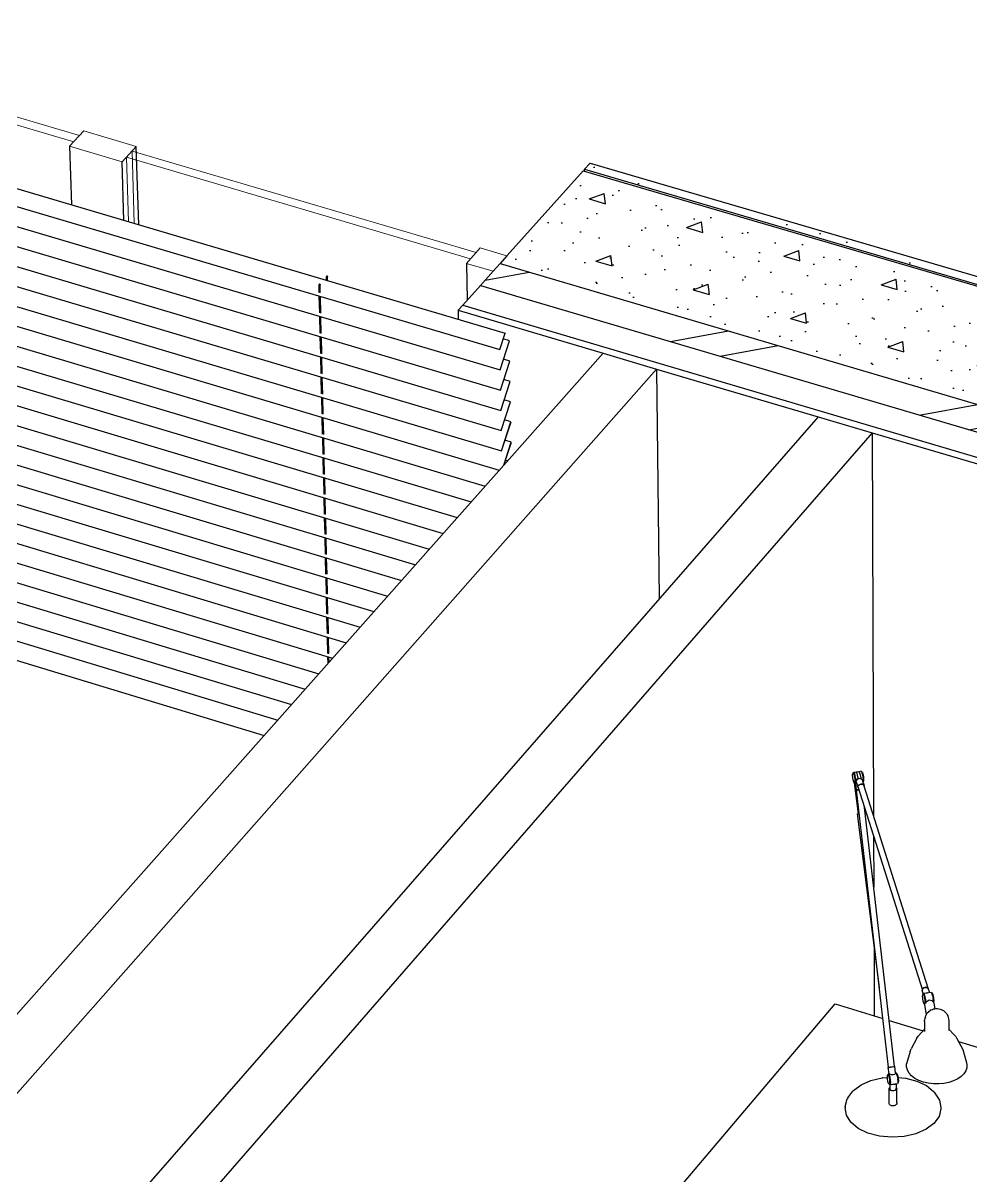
# Model space of a CAD drawing. Header units: millimetres. Extents: x 14050 to 24936, y -11631 to -4577.
# Drawn here: x 19389.3 to 19800.6, y -5974.6 to -5474.6 of the extents above; entities that cross this region are included whole.
import ezdxf

# ---------------------------------------------------------------- set-up
doc = ezdxf.new("R2010")
doc.units = ezdxf.units.MM
doc.header["$MEASUREMENT"] = 0
for name, color, linetype in [('NewA-Ee_25_10-M_WallsExternal', 7, 'Continuous'), ('NewA-Ee_25_10-M_WallsInternal', 7, 'Continuous'), ('NewA-Ee_40_20-M_GeneralFFAndEInternalFixed', 7, 'Continuous'), ('NewA-Ee_40_20-M_GeneralFFAndEInternalMovable', 7, 'Continuous')]:
    doc.layers.add(name, color=color, linetype=linetype)

# ---------------------------------------------------------------- blocks, each defined once
blk = doc.blocks.new('Section Elem_7_1', base_point=(19801.11, -7873.17))
at = {"layer": 'NewA-Ee_25_10-M_WallsExternal', "linetype": 'Continuous'}
h = blk.add_hatch(dxfattribs=at)
h.set_pattern_fill('Structural_Concrete_0001', color=256, style=0, pattern_type=2)
h.set_pattern_definition([(343.6148, (19801.115, -7873.17), (36.4463, 41.5455), [7.3324, -36.6622]), (343.6148, (19840.44, -7858.604), (36.4463, 41.5455), [7.3324, -36.6622]), (20.3255, (19801.115, -7873.17), (-45.0887, 39.3886), [6.9897, -34.9487]), (20.3255, (19843.323, -7885.58), (-45.0887, 39.3886), [6.9897, -34.9487]), (96.095, (19808.15, -7875.24), (81.535, 2.1568), [4.5219, -22.6095]), (96.095, (19850.36, -7887.65), (81.535, 2.1568), [4.5219, -22.6095]), (343.6148, (19804.622, -7869.174), (7.014088, 7.99543), [0, -14.664884, 0, -21.997326]), (10.37118, (19811.656, -7871.2425), (-4.988787, 8.57883), [0, -11.366864, 0, -18.94477])])
h.paths.add_polyline_path([(19596.26, -5578.86), (19857.27, -5655.83), (19892.44, -5614.88), (19632.32, -5538.62)])
h = blk.add_hatch(dxfattribs=at)
h.set_pattern_fill('Render_0001', color=256, style=0, pattern_type=2)
h.set_pattern_definition([(10.3505, (19821.469, -7849.97), (-6.555697, 11.20255), [0, -13.22121, 0, -19.83182]), (78.8241, (19862.426, -7861.974), (-20.4518, 1.50508), [0, -5.81004, 0, -10.03553])])
h.paths.add_polyline_path([(19632.89, -5537.98), (19892.99, -5614.23), (19895.34, -5611.5), (19635.3, -5535.3)])
h = blk.add_hatch(dxfattribs=at)
h.set_pattern_fill('Insulation_0001', color=256, style=0, pattern_type=2)
h.set_pattern_definition([(10.3944, (19801.115, -7873.17), (-26.9852, 46.7349), []), (10.3944, (19795.72, -7863.825), (-26.9852, 46.7349), [])])
h.paths.add_polyline_path([(19596.26, -5578.86), (19587.75, -5588.36), (19848.97, -5665.5), (19857.27, -5655.83)])
h = blk.add_hatch(dxfattribs=at)
h.set_pattern_fill('Plaster_0001', color=256, style=0, pattern_type=2)
h.set_pattern_definition([(343.5262, (19801.115, -7873.172), (10.215346, 11.64458), [0, -12.267855]), (343.5262, (19812.105, -7869.089), (10.215346, 11.64458), [0, -12.267855])])
h.paths.add_polyline_path([(19580.06, -5596.94), (19578.07, -5599.16), (19839.53, -5676.49), (19841.47, -5674.23)])
for p, q in [((19632.32, -5538.62), (19892.44, -5614.88)), ((19635.3, -5535.3), (19632.89, -5537.98)), ((19632.9, -5538.79), (19632.89, -5537.98)), ((19632.89, -5537.98), (19892.99, -5614.23)), ((19635.3, -5535.3), (19895.34, -5611.5)), ((19596.26, -5578.86), (19857.27, -5655.83)), ((19587.75, -5588.36), (19848.97, -5665.5)), ((19578.07, -5599.16), (19640.95, -5617.76)), ((19580.06, -5596.94), (19841.47, -5674.23)), ((19664.2, -5624.64), (19734.27, -5645.36)), ((19757.68, -5652.28), (19839.53, -5676.49))]:
    blk.add_line(p, q, dxfattribs=at)
at = {"layer": 'NewA-Ee_25_10-M_WallsExternal', "linetype": 'Continuous', "flags": 128}
for points in [[(19632.32, -5538.62), (19599.26, -5575.51), (19596.26, -5578.86)], [(19596.26, -5578.86), (19593.23, -5582.24), (19587.75, -5588.36), (19580.06, -5596.94), (19578.07, -5599.16)]]:
    blk.add_lwpolyline(points, dxfattribs=at)
blk = doc.blocks.new('Section Elem_25_1', base_point=(19801.11, -7873.17))
at = {"layer": 'NewA-Ee_25_10-M_WallsExternal', "color": 24, "linetype": 'Continuous', "lineweight": 13}
for p, q in [((19256.86, -5474.58), (19268.14, -5477.91)), ((19268.14, -5477.91), (19261.92, -5484.5)), ((19413.81, -5523.38), (19266.28, -5479.88)), ((19250.63, -5481.16), (19261.92, -5484.5)), ((19263.79, -5482.52), (19411.36, -5526.04)), ((19415.65, -5521.39), (19409.51, -5528.04)), ((19415.65, -5521.39), (19438.48, -5528.12)), ((19409.51, -5528.04), (19432.35, -5534.78)), ((19438.48, -5528.12), (19432.35, -5534.78)), ((19434.19, -5532.78), (19583.49, -5576.82)), ((19585.91, -5574.12), (19436.64, -5530.11)), ((19587.72, -5572.1), (19581.68, -5578.84)), ((19587.72, -5572.1), (19599.26, -5575.51)), ((19581.68, -5578.84), (19593.23, -5582.24))]:
    blk.add_line(p, q, dxfattribs=at)
at = {"layer": 'NewA-Ee_25_10-M_WallsExternal', "color": 44, "linetype": 'Continuous', "lineweight": 13}
for p, q in [((19266.28, -5479.88), (19267.68, -5511.22)), ((19263.79, -5482.52), (19265.04, -5510.44)), ((19434.19, -5532.78), (19435.05, -5560.74)), ((19436.64, -5530.11), (19437.6, -5561.5))]:
    blk.add_line(p, q, dxfattribs=at)
at = {"layer": 'NewA-Ee_25_10-M_WallsExternal', "linetype": 'Continuous'}
for p, q in [((19269.65, -5511.8), (19268.14, -5477.91)), ((19250.63, -5481.16), (19251.8, -5506.52)), ((19263.06, -5509.85), (19261.92, -5484.5)), ((19235.17, -5501.6), (19234.99, -5497.69)), ((19409.51, -5528.04), (19410.35, -5553.43)), ((19439.52, -5562.06), (19438.48, -5528.12)), ((19433.14, -5560.18), (19432.35, -5534.78)), ((19581.68, -5578.84), (19581.97, -5594.8)), ((19599.27, -5575.62), (19599.26, -5575.51)), ((19593.23, -5582.36), (19593.23, -5582.24)), ((19578.07, -5599.16), (19578.14, -5603.08))]:
    blk.add_line(p, q, dxfattribs=at)
blk = doc.blocks.new('Section Elem_66_1', base_point=(19801.11, -7873.17))
at = {"layer": 'NewA-Ee_25_10-M_WallsInternal', "linetype": 'Continuous'}
for p, q in [((19734.27, -5645.36), (19223.95, -6229.51)), ((19734.27, -5645.36), (19757.68, -5652.28)), ((19757.68, -5652.28), (19248.49, -6237.38)), ((19757.68, -5652.28), (19758.29, -5818.59)), ((19758.32, -5827.1), (19758.4, -5849.38)), ((19758.5, -5874.15), (19758.61, -5905.13))]:
    blk.add_line(p, q, dxfattribs=at)
blk = doc.blocks.new('Section Elem_67_1', base_point=(19801.11, -7873.17))
at = {"layer": 'NewA-Ee_25_10-M_WallsInternal', "linetype": 'Continuous'}
for p, q in [((19640.95, -5617.76), (19126.15, -6198.12)), ((19640.95, -5617.76), (19664.2, -5624.64)), ((19664.2, -5624.64), (19150.52, -6205.94)), ((19664.2, -5624.64), (19665.36, -5724.25)), ((19126.15, -6198.12), (19126.16, -6198.23))]:
    blk.add_line(p, q, dxfattribs=at)
blk = doc.blocks.new('Section Elem_201_1', base_point=(19801.11, -7873.17))
at = {"layer": 'NewA-Ee_40_20-M_GeneralFFAndEInternalFixed', "linetype": 'Continuous'}
for p, q in [((19209.53, -5494.03), (19207.25, -5501.02)), ((19209.54, -5494.02), (19209.53, -5494.03)), ((19209.53, -5494.03), (19598.45, -5609.12)), ((19209.54, -5494.02), (19598.47, -5609.1)), ((19207.25, -5501.02), (19207.26, -5501.02)), ((19207.26, -5501.03), (19596.13, -5616.19)), ((19210.26, -5501.91), (19207.69, -5509.8)), ((19207.69, -5509.8), (19207.7, -5509.8)), ((19207.7, -5509.8), (19596.28, -5625)), ((19210.69, -5510.69), (19208.12, -5518.56)), ((19208.12, -5518.56), (19208.13, -5518.56)), ((19208.13, -5518.57), (19596.44, -5633.8)), ((19211.12, -5519.45), (19208.56, -5527.31)), ((19284.58, -5518.69), (19284.36, -5518.77)), ((19284.36, -5518.77), (19284.37, -5518.92)), ((19284.53, -5522.72), (19284.37, -5518.92)), ((19284.37, -5518.92), (19284.6, -5518.98)), ((19284.58, -5518.69), (19284.81, -5518.75)), ((19284.82, -5518.9), (19284.6, -5518.98)), ((19284.81, -5518.75), (19284.82, -5518.9)), ((19284.96, -5522.18), (19284.82, -5518.9)), ((19287.86, -5515.19), (19287.64, -5515.28)), ((19287.64, -5515.28), (19287.64, -5515.42)), ((19287.72, -5517.15), (19287.64, -5515.42)), ((19287.64, -5515.42), (19287.87, -5515.49)), ((19287.86, -5515.19), (19288.09, -5515.26)), ((19288.09, -5515.41), (19287.87, -5515.49)), ((19288.09, -5515.26), (19288.09, -5515.41)), ((19288.17, -5517.28), (19288.09, -5515.41)), ((19284.91, -5531.5), (19284.59, -5523.93)), ((19285.34, -5530.96), (19285.04, -5524.06)), ((19208.56, -5527.31), (19208.57, -5527.31)), ((19208.57, -5527.32), (19596.59, -5642.58)), ((19211.55, -5528.2), (19208.99, -5536.05)), ((19285.29, -5540.28), (19284.97, -5532.71)), ((19285.72, -5539.73), (19285.42, -5532.84)), ((19208.99, -5536.05), (19209, -5536.05)), ((19209, -5536.06), (19596.74, -5651.35)), ((19211.98, -5536.94), (19209.43, -5544.77)), ((19209.43, -5544.77), (19209.44, -5544.78)), ((19209.44, -5544.78), (19596.89, -5660.1)), ((19285.67, -5549.03), (19285.35, -5541.48)), ((19286.1, -5548.49), (19285.8, -5541.61)), ((19212.41, -5545.66), (19209.86, -5553.49)), ((19209.86, -5553.49), (19209.87, -5553.49)), ((19209.87, -5553.49), (19595.93, -5668.51)), ((19212.84, -5554.38), (19210.3, -5562.19)), ((19286.05, -5557.78), (19285.73, -5550.24)), ((19286.48, -5557.24), (19286.18, -5550.37)), ((19286.43, -5566.51), (19286.11, -5558.98)), ((19286.86, -5565.97), (19286.56, -5559.12)), ((19210.3, -5562.19), (19589.84, -5675.38)), ((19210.3, -5562.19), (19210.3, -5562.19)), ((19213.27, -5563.08), (19210.73, -5570.87)), ((19286.81, -5575.23), (19286.48, -5567.71)), ((19287.24, -5574.69), (19286.94, -5567.85)), ((19210.73, -5570.87), (19210.74, -5570.88)), ((19210.74, -5570.88), (19583.76, -5682.23)), ((19213.7, -5571.76), (19211.16, -5579.55)), ((19211.16, -5579.55), (19211.17, -5579.55)), ((19211.17, -5579.55), (19577.69, -5689.07)), ((19287.19, -5583.94), (19286.86, -5576.43)), ((19287.61, -5583.4), (19287.32, -5576.57)), ((19214.12, -5580.44), (19211.59, -5588.21)), ((19521.18, -5584.21), (19520.96, -5584.3)), ((19520.96, -5584.3), (19520.97, -5584.45)), ((19521, -5586.17), (19520.96, -5584.45)), ((19520.97, -5584.45), (19521.2, -5584.52)), ((19521.18, -5584.21), (19521.41, -5584.28)), ((19521.42, -5584.43), (19521.2, -5584.52)), ((19521.41, -5584.28), (19521.42, -5584.43)), ((19521.46, -5586.31), (19521.42, -5584.43)), ((19211.59, -5588.21), (19211.6, -5588.21)), ((19211.6, -5588.21), (19571.63, -5695.9)), ((19214.55, -5589.1), (19212.02, -5596.86)), ((19287.57, -5592.63), (19287.24, -5585.14)), ((19287.99, -5592.09), (19287.69, -5585.27)), ((19517.97, -5587.76), (19517.75, -5587.85)), ((19517.75, -5587.85), (19517.76, -5588)), ((19517.83, -5591.47), (19517.75, -5588)), ((19517.76, -5588), (19517.99, -5588.06)), ((19517.97, -5587.76), (19518.2, -5587.83)), ((19518.21, -5587.98), (19517.99, -5588.06)), ((19518.2, -5587.83), (19518.21, -5587.98)), ((19518.3, -5591.6), (19518.21, -5587.98)), ((19287.94, -5601.31), (19287.62, -5593.83)), ((19288.37, -5600.77), (19288.07, -5593.96)), ((19518.05, -5600.27), (19517.87, -5593.02)), ((19518.51, -5600.4), (19518.33, -5593.15)), ((19212.02, -5596.86), (19212.03, -5596.86)), ((19212.03, -5596.86), (19565.59, -5702.72)), ((19214.98, -5597.74), (19212.45, -5605.49)), ((19288.32, -5609.98), (19287.99, -5602.51)), ((19288.74, -5609.44), (19288.45, -5602.64)), ((19518.26, -5609.06), (19518.08, -5601.82)), ((19518.72, -5609.19), (19518.54, -5601.95)), ((19212.45, -5605.49), (19212.46, -5605.5)), ((19212.46, -5605.5), (19559.56, -5709.52)), ((19215.4, -5606.38), (19212.88, -5614.12)), ((19596.12, -5616.19), (19598.45, -5609.12)), ((19596.13, -5616.19), (19598.47, -5609.1)), ((19598.47, -5609.1), (19598.45, -5609.12)), ((19212.88, -5614.12), (19212.89, -5614.12)), ((19212.89, -5614.12), (19553.53, -5716.31)), ((19288.69, -5618.64), (19288.37, -5611.18)), ((19289.12, -5618.1), (19288.82, -5611.31)), ((19518.47, -5617.83), (19518.29, -5610.61)), ((19518.93, -5617.97), (19518.75, -5610.74)), ((19596.28, -5625), (19600.42, -5612.41)), ((19596.28, -5625), (19600.43, -5612.42)), ((19600.42, -5612.41), (19597.65, -5611.59)), ((19215.83, -5615), (19213.31, -5622.73)), ((19289.07, -5627.28), (19288.75, -5619.83)), ((19518.68, -5626.6), (19518.5, -5619.38)), ((19519.14, -5626.73), (19518.96, -5619.52)), ((19213.31, -5622.73), (19213.32, -5622.73)), ((19213.32, -5622.73), (19547.52, -5723.08)), ((19216.25, -5623.61), (19213.74, -5631.33)), ((19289.49, -5626.74), (19289.2, -5619.97)), ((19596.43, -5633.79), (19600.57, -5621.22)), ((19596.44, -5633.8), (19600.58, -5621.22)), ((19600.57, -5621.22), (19597.8, -5620.4)), ((19289.44, -5635.91), (19289.12, -5628.47)), ((19289.87, -5635.37), (19289.57, -5628.61)), ((19518.88, -5635.35), (19518.71, -5628.14)), ((19519.34, -5635.49), (19519.17, -5628.28)), ((19600.72, -5630.01), (19597.95, -5629.19)), ((19213.74, -5631.33), (19213.75, -5631.33)), ((19213.75, -5631.33), (19541.52, -5729.85)), ((19216.68, -5632.21), (19214.16, -5639.91)), ((19596.58, -5642.57), (19600.72, -5630.01)), ((19596.59, -5642.58), (19600.73, -5630.01)), ((19214.16, -5639.91), (19214.17, -5639.91)), ((19214.17, -5639.92), (19535.53, -5736.6)), ((19289.82, -5644.53), (19289.49, -5637.1)), ((19290.24, -5643.99), (19289.95, -5637.24)), ((19519.09, -5644.09), (19518.92, -5636.89)), ((19519.55, -5644.22), (19519.38, -5637.03)), ((19596.73, -5651.34), (19600.87, -5638.79)), ((19596.74, -5651.35), (19600.88, -5638.79)), ((19600.87, -5638.79), (19598.11, -5637.97)), ((19217.1, -5640.8), (19214.59, -5648.49)), ((19214.59, -5648.49), (19214.6, -5648.49)), ((19214.6, -5648.49), (19529.56, -5743.34)), ((19217.52, -5649.37), (19215.02, -5657.05)), ((19290.19, -5653.13), (19289.87, -5645.72)), ((19290.61, -5652.6), (19290.32, -5645.85)), ((19519.3, -5652.81), (19519.13, -5645.63)), ((19519.76, -5652.95), (19519.59, -5645.77)), ((19596.88, -5660.09), (19601.02, -5647.55)), ((19596.89, -5660.1), (19601.03, -5647.56)), ((19601.02, -5647.55), (19598.26, -5646.73)), ((19290.56, -5661.72), (19290.24, -5654.32)), ((19290.98, -5661.19), (19290.69, -5654.46)), ((19519.51, -5661.52), (19519.34, -5654.35)), ((19519.97, -5661.66), (19519.8, -5654.49)), ((19215.02, -5657.05), (19215.03, -5657.05)), ((19215.03, -5657.05), (19523.59, -5750.06)), ((19217.94, -5657.93), (19215.44, -5665.59)), ((19597.86, -5666.33), (19601.17, -5656.31)), ((19597.88, -5666.31), (19601.18, -5656.31)), ((19601.17, -5656.31), (19598.41, -5655.49)), ((19290.94, -5670.3), (19290.61, -5662.91)), ((19291.36, -5669.77), (19291.07, -5663.05)), ((19519.72, -5670.22), (19519.55, -5663.06)), ((19520.18, -5670.36), (19520.01, -5663.2)), ((19599.49, -5664.5), (19598.57, -5664.23)), ((19215.44, -5665.59), (19215.45, -5665.6)), ((19215.45, -5665.6), (19517.64, -5756.77)), ((19218.36, -5666.48), (19215.87, -5674.13)), ((19215.87, -5674.13), (19215.88, -5674.13)), ((19215.88, -5674.14), (19511.7, -5763.47)), ((19291.31, -5678.87), (19290.99, -5671.49)), ((19291.73, -5678.34), (19291.44, -5671.63)), ((19519.93, -5678.91), (19519.76, -5671.76)), ((19520.38, -5679.04), (19520.21, -5671.9)), ((19218.78, -5675.01), (19216.29, -5682.65)), ((19216.29, -5682.65), (19216.3, -5682.66)), ((19216.3, -5682.66), (19505.76, -5770.16)), ((19219.2, -5683.54), (19216.72, -5691.17)), ((19291.68, -5687.43), (19291.36, -5680.06)), ((19292.1, -5686.89), (19291.81, -5680.2)), ((19520.13, -5687.58), (19519.96, -5680.45)), ((19520.59, -5687.72), (19520.42, -5680.58)), ((19292.05, -5695.97), (19291.73, -5688.61)), ((19292.47, -5695.44), (19292.18, -5688.75)), ((19520.34, -5696.24), (19520.17, -5689.12)), ((19520.8, -5696.38), (19520.63, -5689.25)), ((19216.72, -5691.17), (19499.84, -5776.84)), ((19216.72, -5691.17), (19216.72, -5691.17)), ((19219.62, -5692.05), (19217.14, -5699.66)), ((19217.14, -5699.66), (19217.15, -5699.67)), ((19217.15, -5699.67), (19493.93, -5783.5)), ((19292.42, -5704.5), (19292.1, -5697.16)), ((19292.84, -5703.97), (19292.55, -5697.29)), ((19520.55, -5704.89), (19520.38, -5697.78)), ((19521.01, -5705.03), (19520.84, -5697.91)), ((19292.79, -5713.02), (19292.47, -5705.68)), ((19293.21, -5712.49), (19292.92, -5705.82)), ((19520.76, -5713.52), (19520.59, -5706.42)), ((19521.21, -5713.66), (19521.04, -5706.56)), ((19293.02, -5718.31), (19292.84, -5714.2)), ((19293.45, -5718.15), (19293.29, -5714.34)), ((19293.02, -5718.31), (19293.24, -5718.38)), ((19293.24, -5718.38), (19293.46, -5718.3)), ((19293.46, -5718.3), (19293.45, -5718.15)), ((19520.96, -5722.15), (19520.79, -5715.06)), ((19521.42, -5722.28), (19521.25, -5715.19)), ((19521.17, -5730.76), (19521, -5723.68)), ((19521.62, -5730.89), (19521.45, -5723.82)), ((19521.37, -5739.35), (19521.2, -5732.29)), ((19521.83, -5739.49), (19521.66, -5732.42)), ((19521.58, -5747.94), (19521.41, -5740.88)), ((19522.03, -5748.07), (19521.87, -5741.02)), ((19521.68, -5752.22), (19521.62, -5749.46)), ((19522.12, -5751.72), (19522.07, -5749.6))]:
    blk.add_line(p, q, dxfattribs=at)
blk = doc.blocks.new('Section Elem_229_1', base_point=(19801.11, -7873.17))
at = {"layer": 'NewA-Ee_40_20-M_GeneralFFAndEInternalMovable', "linetype": 'Continuous'}
for p, q in [((19636.49, -6023.94), (19741.64, -5899.97)), ((19741.64, -5899.97), (19762.39, -5906.28)), ((19765.06, -5907.09), (19779.79, -5911.58)), ((19795.12, -5916.24), (19881.68, -5942.58)), ((19881.68, -5942.58), (19756.77, -6093.28)), ((19881.64, -5947.9), (19881.68, -5942.58)), ((19881.64, -5947.9), (19756.79, -6098.61)), ((19866.4, -6034.66), (19866.8, -5965.81)), ((19854.1, -6049.62), (19854.42, -5980.75)), ((19756.77, -6093.28), (19718.64, -6081.43)), ((19756.79, -6098.61), (19718.67, -6086.77)), ((19744.36, -6237.38), (19743.64, -6094.53)), ((19756.79, -6098.61), (19756.77, -6093.28)), ((19756.74, -6234.85), (19756.2, -6098.43)), ((19743.13, -6237.64), (19743.6, -6233.92)), ((19743.6, -6233.92), (19744.35, -6233.53)), ((19756.74, -6234.85), (19756.35, -6237.95)), ((19756.74, -6233.7), (19757.98, -6234.6)), ((19757.98, -6234.6), (19757.51, -6238.31)), ((19757.99, -6236.68), (19757.98, -6234.6)), ((19747.01, -6240.46), (19743.13, -6237.64)), ((19743.14, -6239.71), (19743.13, -6237.64)), ((19747.02, -6242.54), (19743.14, -6239.71)), ((19747.6, -6239.74), (19744.36, -6237.38)), ((19752.56, -6239.97), (19747.6, -6239.74)), ((19756.35, -6237.95), (19752.56, -6239.97)), ((19757.51, -6238.31), (19752.97, -6240.74)), ((19757.99, -6236.68), (19757.52, -6240.39)), ((19752.97, -6240.74), (19747.01, -6240.46)), ((19752.98, -6242.82), (19747.02, -6242.54)), ((19757.52, -6240.39), (19752.98, -6242.82))]:
    blk.add_line(p, q, dxfattribs=at)
blk = doc.blocks.new('Section Elem_263_1', base_point=(19801.11, -7873.17))
at = {"layer": 'NewA-Ee_40_20-M_GeneralFFAndEInternalMovable', "linetype": 'Continuous'}
for p, q in [((19749.29, -5800.05), (19749.47, -5799.88)), ((19749.72, -5799.84), (19749.47, -5799.88)), ((19749.47, -5799.88), (19749.71, -5800.27)), ((19749.48, -5799.88), (19749.49, -5799.77)), ((19749.49, -5799.77), (19749.69, -5799.58)), ((19750.71, -5799.43), (19749.69, -5799.58)), ((19749.69, -5799.58), (19749.97, -5800.02)), ((19749.72, -5799.84), (19749.97, -5800.24)), ((19751.98, -5799.25), (19750.71, -5799.43)), ((19750.71, -5799.43), (19750.99, -5799.88)), ((19750.99, -5799.88), (19751.26, -5800.83)), ((19751.71, -5799.45), (19751.98, -5799.25)), ((19753, -5799.1), (19751.98, -5799.25)), ((19751.98, -5799.25), (19752.26, -5799.69)), ((19752.26, -5799.69), (19752.53, -5800.65)), ((19752.97, -5799.13), (19753, -5799.1)), ((19753, -5799.1), (19753.27, -5799.54)), ((19753.28, -5799.33), (19753.15, -5799.34)), ((19753.27, -5799.54), (19753.55, -5800.5)), ((19753.27, -5799.76), (19753.52, -5800.61)), ((19753.28, -5799.33), (19753.53, -5799.72)), ((19753.53, -5799.72), (19753.77, -5800.57)), ((19749.22, -5800.73), (19749.29, -5800.05)), ((19749.29, -5801.75), (19749.22, -5800.73)), ((19749.46, -5802.84), (19749.29, -5801.75)), ((19749.71, -5803.69), (19749.46, -5802.84)), ((19749.71, -5800.27), (19749.96, -5801.12)), ((19749.95, -5804.08), (19749.71, -5803.69)), ((19750.13, -5803.91), (19749.95, -5804.08)), ((19750.21, -5804.04), (19749.95, -5804.08)), ((19749.96, -5801.12), (19750.14, -5802.21)), ((19749.97, -5800.02), (19750.24, -5800.98)), ((19749.97, -5800.24), (19750.21, -5801.09)), ((19750.24, -5804.31), (19750.09, -5804.06)), ((19751.78, -5817.5), (19750.1, -5804.09)), ((19750.2, -5803.23), (19750.13, -5803.91)), ((19750.14, -5802.21), (19750.2, -5803.23)), ((19750.21, -5801.09), (19750.39, -5802.17)), ((19750.39, -5803.88), (19750.21, -5804.04)), ((19750.24, -5800.98), (19750.45, -5802.2)), ((19750.44, -5804.12), (19750.24, -5804.31)), ((19750.49, -5804.27), (19750.24, -5804.31)), ((19750.39, -5802.17), (19750.46, -5803.19)), ((19750.46, -5803.19), (19750.39, -5803.88)), ((19750.52, -5803.34), (19750.44, -5804.12)), ((19750.45, -5802.2), (19750.52, -5803.34)), ((19750.49, -5804.27), (19750.81, -5804.21)), ((19750.49, -5804.27), (19750.83, -5807.16)), ((19750.76, -5803.62), (19750.95, -5803.01)), ((19750.76, -5803.62), (19751.43, -5805.72)), ((19750.81, -5804.21), (19750.93, -5804.15)), ((19750.95, -5803.01), (19751.43, -5802.39)), ((19751.26, -5800.83), (19751.46, -5802.05)), ((19751.43, -5802.39), (19752.11, -5802.06)), ((19751.46, -5802.05), (19751.5, -5802.59)), ((19751.64, -5805.19), (19752.18, -5804.75)), ((19751.75, -5805.22), (19752.24, -5804.82)), ((19752.11, -5802.06), (19752.83, -5802.19)), ((19752.18, -5804.75), (19752.89, -5804.51)), ((19752.24, -5804.82), (19752.88, -5804.6)), ((19752.53, -5800.65), (19752.73, -5801.86)), ((19752.73, -5801.86), (19752.75, -5802.17)), ((19752.83, -5802.19), (19753.38, -5802.66)), ((19752.88, -5804.6), (19753.51, -5804.63)), ((19752.89, -5804.51), (19753.58, -5804.54)), ((19753.38, -5802.66), (19753.56, -5803.22)), ((19753.51, -5804.63), (19753.95, -5804.9)), ((19753.52, -5800.61), (19753.7, -5801.69)), ((19753.55, -5800.5), (19753.75, -5801.72)), ((19753.56, -5803.22), (19754.07, -5804.84)), ((19753.58, -5804.54), (19754.07, -5804.84)), ((19753.76, -5802.71), (19753.69, -5803.39)), ((19753.7, -5801.69), (19753.76, -5802.71)), ((19753.74, -5803.64), (19753.7, -5803.68)), ((19753.82, -5802.86), (19753.74, -5803.64)), ((19753.75, -5801.72), (19753.82, -5802.86)), ((19753.95, -5803.36), (19753.76, -5803.53)), ((19753.77, -5800.57), (19753.95, -5801.65)), ((19753.95, -5801.65), (19754.01, -5802.67)), ((19754.01, -5802.67), (19753.95, -5803.36)), ((19753.95, -5804.9), (19754.09, -5805.33)), ((19754.07, -5804.84), (19754.22, -5805.31)), ((19750.83, -5807.16), (19751.16, -5807.21)), ((19764.83, -5927.43), (19750.95, -5807.14)), ((19751.26, -5807.18), (19750.95, -5807.14)), ((19751.16, -5807.21), (19751.78, -5807.19)), ((19751.82, -5807.17), (19751.26, -5807.18)), ((19751.43, -5805.72), (19751.64, -5805.19)), ((19751.58, -5806.19), (19751.43, -5805.72)), ((19751.55, -5805.7), (19751.75, -5805.22)), ((19751.55, -5805.7), (19779.47, -5893.94)), ((19751.74, -5806.29), (19751.58, -5806.19)), ((19751.78, -5807.19), (19752.02, -5807.16)), ((19752.01, -5807.15), (19751.82, -5807.17)), ((19754.09, -5805.33), (19781.84, -5892.98)), ((19754.22, -5805.31), (19754.15, -5805.5)), ((19767.36, -5927.06), (19754.41, -5814.73)), ((19751.4, -5817.56), (19751.42, -5817.53)), ((19760.84, -5892.87), (19751.4, -5817.56)), ((19751.55, -5817.57), (19751.4, -5817.56)), ((19751.42, -5817.53), (19751.61, -5817.48)), ((19751.83, -5817.55), (19751.55, -5817.57)), ((19751.61, -5817.48), (19751.78, -5817.45)), ((19751.84, -5817.51), (19751.78, -5817.5)), ((19751.79, -5817.49), (19751.87, -5817.47)), ((19752.15, -5817.51), (19751.83, -5817.55)), ((19751.96, -5817.5), (19751.84, -5817.51)), ((19752.09, -5817.48), (19751.96, -5817.5)), ((19752.14, -5817.47), (19752.09, -5817.48)), ((19779.57, -5893.44), (19779.35, -5893.96)), ((19779.88, -5895.64), (19779.35, -5893.96)), ((19779.47, -5893.94), (19779.68, -5893.46)), ((19780.11, -5892.99), (19779.57, -5893.44)), ((19779.68, -5893.46), (19780.16, -5893.06)), ((19780.82, -5892.76), (19780.11, -5892.99)), ((19780.16, -5893.06), (19780.81, -5892.85)), ((19780.81, -5892.85), (19781.44, -5892.87)), ((19781.51, -5892.79), (19780.82, -5892.76)), ((19781.44, -5892.87), (19781.89, -5893.14)), ((19782, -5893.08), (19781.51, -5892.79)), ((19782.16, -5893.55), (19782, -5893.08)), ((19782.65, -5895.1), (19782.16, -5893.55)), ((19779.56, -5896.67), (19779.62, -5895.97)), ((19779.63, -5897.7), (19779.56, -5896.67)), ((19779.62, -5895.97), (19779.81, -5895.79)), ((19779.81, -5898.78), (19779.63, -5897.7)), ((19780.06, -5895.75), (19779.81, -5895.79)), ((19779.81, -5895.79), (19780.05, -5896.17)), ((19780.06, -5899.63), (19779.81, -5898.78)), ((19779.82, -5895.78), (19779.83, -5895.69)), ((19779.83, -5895.69), (19780.03, -5895.48)), ((19783.35, -5895), (19780.03, -5895.48)), ((19780.03, -5895.48), (19780.31, -5895.91)), ((19780.05, -5896.17), (19780.3, -5897.01)), ((19780.06, -5895.75), (19780.31, -5896.13)), ((19780.31, -5900.01), (19780.06, -5899.63)), ((19780.3, -5897.01), (19780.49, -5898.1)), ((19780.31, -5895.91), (19780.59, -5896.87)), ((19780.31, -5896.13), (19780.56, -5896.98)), ((19780.49, -5899.83), (19780.31, -5900.01)), ((19780.36, -5900.23), (19780.75, -5899.68)), ((19780.49, -5898.1), (19780.56, -5899.13)), ((19780.56, -5899.13), (19780.49, -5899.83)), ((19780.56, -5896.98), (19780.74, -5898.06)), ((19780.59, -5896.87), (19780.8, -5898.08)), ((19780.74, -5898.06), (19780.81, -5899.09)), ((19780.75, -5899.68), (19781.5, -5898.78)), ((19780.81, -5899.09), (19780.76, -5899.67)), ((19780.8, -5898.08), (19780.87, -5899.24)), ((19780.87, -5899.24), (19780.82, -5899.86)), ((19781.6, -5895.24), (19781.31, -5895.3)), ((19781.5, -5898.78), (19782.49, -5898.14)), ((19781.87, -5895.21), (19781.6, -5895.24)), ((19782.49, -5898.14), (19783.55, -5898.48)), ((19783.32, -5895.03), (19783.35, -5895)), ((19783.35, -5895), (19783.63, -5895.43)), ((19783.64, -5895.22), (19783.51, -5895.24)), ((19783.55, -5898.48), (19784.29, -5899.16)), ((19783.63, -5895.43), (19783.91, -5896.38)), ((19783.63, -5895.64), (19783.88, -5896.49)), ((19783.64, -5895.22), (19783.89, -5895.6)), ((19783.89, -5895.6), (19784.14, -5896.45)), ((19783.91, -5896.38), (19784.12, -5897.6)), ((19784.07, -5897.57), (19784.13, -5898.6)), ((19784.13, -5898.6), (19784.1, -5898.98)), ((19784.12, -5897.6), (19784.2, -5898.75)), ((19784.14, -5896.45), (19784.32, -5897.53)), ((19784.2, -5898.75), (19784.17, -5899.05)), ((19784.29, -5899.16), (19784.45, -5899.63)), ((19784.32, -5897.53), (19784.39, -5898.56)), ((19784.39, -5898.56), (19784.32, -5899.26)), ((19784.45, -5899.63), (19784.9, -5902.05)), ((19780.54, -5899.98), (19780.31, -5900.01)), ((19780.36, -5900.23), (19781.18, -5904.64)), ((19780.48, -5900.06), (19780.44, -5899.99)), ((19781.32, -5904.41), (19780.95, -5905.03)), ((19781.32, -5904.41), (19781.61, -5903.97)), ((19782.08, -5903.49), (19781.61, -5903.97)), ((19782.08, -5903.49), (19782.45, -5903.13)), ((19782.45, -5903.13), (19782.91, -5902.81)), ((19783.36, -5902.56), (19782.91, -5902.81)), ((19783.36, -5902.56), (19783.82, -5902.34)), ((19783.82, -5902.34), (19784.34, -5902.17)), ((19784.34, -5902.17), (19784.9, -5902.05)), ((19784.9, -5902.05), (19785.48, -5902)), ((19785.48, -5902), (19786.07, -5902.01)), ((19786.07, -5902.01), (19786.65, -5902.07)), ((19786.65, -5902.07), (19787.2, -5902.2)), ((19787.2, -5902.2), (19787.7, -5902.39)), ((19787.7, -5902.39), (19788.15, -5902.62)), ((19788.15, -5902.62), (19788.62, -5902.88)), ((19788.62, -5902.88), (19789.06, -5903.21)), ((19789.06, -5903.21), (19789.49, -5903.66)), ((19789.49, -5903.66), (19789.88, -5904.08)), ((19789.88, -5904.08), (19790.23, -5904.67)), ((19790.23, -5904.67), (19790.51, -5905.16)), ((19780.45, -5907.55), (19780.47, -5907)), ((19780.45, -5907.55), (19780.45, -5911.88)), ((19780.55, -5906.25), (19780.47, -5907)), ((19780.78, -5905.54), (19780.55, -5906.25)), ((19780.78, -5905.54), (19780.95, -5905.03)), ((19790.51, -5905.16), (19790.74, -5905.85)), ((19790.74, -5905.85), (19790.88, -5906.39)), ((19790.88, -5906.39), (19790.96, -5907.14)), ((19790.96, -5907.14), (19790.96, -5911.46)), ((19777.09, -5914.78), (19774.55, -5919.43)), ((19777.09, -5914.78), (19777.66, -5913.9)), ((19780.45, -5910.86), (19777.66, -5913.9)), ((19780.45, -5911.88), (19780.46, -5911.78)), ((19790.96, -5910.86), (19793.19, -5913.29)), ((19793.19, -5913.29), (19793.94, -5914.12)), ((19793.94, -5914.12), (19794.45, -5915.01)), ((19774.15, -5920.63), (19774.55, -5919.43)), ((19794.45, -5915.01), (19797.03, -5919.72)), ((19797.03, -5919.72), (19798.5, -5924.9)), ((19774.15, -5920.63), (19772.66, -5925.93)), ((19798.5, -5924.9), (19798.84, -5926.27)), ((19764.7, -5927.45), (19764.74, -5927.34)), ((19765.03, -5930.31), (19764.7, -5927.45)), ((19765.04, -5927.51), (19764.7, -5927.45)), ((19764.74, -5927.34), (19764.81, -5927.31)), ((19765.13, -5927.48), (19764.83, -5927.43)), ((19765.65, -5927.49), (19765.04, -5927.51)), ((19765.69, -5927.47), (19765.13, -5927.48)), ((19766.39, -5927.41), (19765.65, -5927.49)), ((19766.36, -5927.4), (19765.69, -5927.47)), ((19766.96, -5927.28), (19766.36, -5927.4)), ((19767.04, -5927.29), (19766.39, -5927.41)), ((19767.32, -5927.16), (19766.96, -5927.28)), ((19767.45, -5927.15), (19767.04, -5927.29)), ((19767.36, -5927.06), (19767.32, -5927.16)), ((19767.35, -5927.02), (19767.49, -5927.04)), ((19767.49, -5927.04), (19767.45, -5927.15)), ((19767.82, -5929.9), (19767.49, -5927.04)), ((19767.82, -5929.9), (19767.79, -5930.13)), ((19768.06, -5929.86), (19767.81, -5929.9)), ((19768.03, -5929.89), (19768.06, -5929.86)), ((19768.06, -5929.86), (19768.33, -5930.29)), ((19772.61, -5927.31), (19772.66, -5925.93)), ((19772.96, -5928.67), (19772.61, -5927.31)), ((19772.66, -5925.93), (19772.7, -5925.83)), ((19773.69, -5929.98), (19772.96, -5928.67)), ((19798.35, -5929), (19797.52, -5930.29)), ((19798.79, -5927.65), (19798.35, -5929)), ((19798.84, -5926.27), (19798.79, -5927.65)), ((19752.91, -5935.01), (19757.14, -5933.15)), ((19757.14, -5933.15), (19762.01, -5932.01)), ((19762.14, -5931.98), (19762.01, -5932.01)), ((19762.14, -5931.98), (19764.33, -5931.84)), ((19764.31, -5931.51), (19764.37, -5930.82)), ((19764.37, -5932.53), (19764.31, -5931.51)), ((19764.37, -5930.82), (19764.55, -5930.64)), ((19764.56, -5933.6), (19764.37, -5932.53)), ((19764.8, -5930.61), (19764.55, -5930.64)), ((19764.55, -5930.64), (19764.79, -5931.03)), ((19764.56, -5930.64), (19764.57, -5930.55)), ((19764.8, -5934.44), (19764.56, -5933.6)), ((19764.57, -5930.55), (19764.77, -5930.35)), ((19765.03, -5930.31), (19764.77, -5930.35)), ((19764.77, -5930.35), (19765.04, -5930.77)), ((19764.79, -5931.03), (19765.04, -5931.86)), ((19764.8, -5930.61), (19765.04, -5930.99)), ((19765.05, -5934.82), (19764.8, -5934.44)), ((19765.38, -5930.48), (19765.03, -5930.31)), ((19765.04, -5930.77), (19765.32, -5931.72)), ((19765.04, -5930.99), (19765.29, -5931.83)), ((19765.04, -5931.86), (19765.22, -5932.94)), ((19765.22, -5934.64), (19765.05, -5934.82)), ((19765.3, -5934.78), (19765.05, -5934.82)), ((19765.33, -5935.05), (19765.18, -5934.8)), ((19765.22, -5932.94), (19765.29, -5933.95)), ((19765.29, -5933.95), (19765.22, -5934.64)), ((19765.29, -5931.83), (19765.47, -5932.9)), ((19765.48, -5934.61), (19765.3, -5934.78)), ((19765.32, -5931.72), (19765.52, -5932.92)), ((19768.62, -5934.56), (19765.33, -5935.05)), ((19765.53, -5934.84), (19765.33, -5935.05)), ((19766.02, -5930.71), (19765.38, -5930.48)), ((19765.47, -5932.9), (19765.54, -5933.92)), ((19765.54, -5933.92), (19765.48, -5934.61)), ((19765.52, -5932.92), (19765.6, -5934.07)), ((19765.6, -5934.07), (19765.53, -5934.84)), ((19766.77, -5930.77), (19766.02, -5930.71)), ((19766.13, -5934.9), (19766.3, -5934.91)), ((19766.3, -5934.91), (19767.04, -5934.81)), ((19767.42, -5930.51), (19766.77, -5930.77)), ((19767.04, -5934.81), (19767.69, -5934.71)), ((19767.79, -5930.13), (19767.42, -5930.51)), ((19767.69, -5934.71), (19767.85, -5934.63)), ((19768.09, -5934.64), (19768.1, -5936.52)), ((19768.34, -5930.08), (19768.21, -5930.1)), ((19768.31, -5930.11), (19768.34, -5930.08)), ((19768.33, -5930.29), (19768.61, -5931.23)), ((19768.33, -5930.5), (19768.58, -5931.34)), ((19768.34, -5930.08), (19768.59, -5930.47)), ((19768.59, -5930.47), (19768.83, -5931.3)), ((19768.62, -5934.56), (19768.6, -5934.54)), ((19768.61, -5931.23), (19768.81, -5932.44)), ((19768.82, -5934.36), (19768.62, -5934.56)), ((19768.76, -5932.41), (19768.83, -5933.43)), ((19768.83, -5933.43), (19768.77, -5934.12)), ((19768.81, -5932.44), (19768.89, -5933.58)), ((19768.89, -5933.58), (19768.82, -5934.36)), ((19768.83, -5931.3), (19769.01, -5932.38)), ((19769.02, -5934.08), (19768.84, -5934.26)), ((19768.92, -5931.81), (19772.22, -5932.11)), ((19769.01, -5932.38), (19769.08, -5933.39)), ((19769.08, -5933.39), (19769.02, -5934.08)), ((19772.22, -5932.11), (19772.37, -5932.14)), ((19772.37, -5932.14), (19777.15, -5933.41)), ((19774.79, -5931.19), (19773.69, -5929.98)), ((19776.22, -5932.27), (19774.79, -5931.19)), ((19777.94, -5933.18), (19776.22, -5932.27)), ((19777.15, -5933.41), (19781.22, -5935.38)), ((19779.9, -5933.9), (19777.94, -5933.18)), ((19782.04, -5934.4), (19779.9, -5933.9)), ((19784.29, -5934.67), (19782.04, -5934.4)), ((19786.58, -5934.7), (19784.29, -5934.67)), ((19788.84, -5934.49), (19786.58, -5934.7)), ((19791.02, -5934.04), (19788.84, -5934.49)), ((19793.03, -5933.38), (19791.02, -5934.04)), ((19794.82, -5932.51), (19793.03, -5933.38)), ((19796.33, -5931.47), (19794.82, -5932.51)), ((19797.52, -5930.29), (19796.33, -5931.47)), ((19747.11, -5940.73), (19749.28, -5937.78)), ((19749.63, -5937.47), (19749.28, -5937.78)), ((19749.63, -5937.47), (19752.91, -5935.01)), ((19765.06, -5936.96), (19765.08, -5936.44)), ((19765.08, -5943.36), (19765.06, -5936.96)), ((19765.48, -5937.43), (19765.06, -5936.96)), ((19765.08, -5936.44), (19765.31, -5936.21)), ((19765.31, -5935.01), (19765.32, -5936.93)), ((19765.32, -5936.93), (19765.67, -5937.32)), ((19766.23, -5937.7), (19765.48, -5937.43)), ((19765.67, -5937.32), (19766.3, -5937.55)), ((19767.11, -5937.71), (19766.23, -5937.7)), ((19766.3, -5937.55), (19767.04, -5937.56)), ((19767.04, -5937.56), (19767.69, -5937.34)), ((19767.87, -5937.46), (19767.11, -5937.71)), ((19767.69, -5937.34), (19768.08, -5936.96)), ((19768.33, -5937.01), (19767.87, -5937.46)), ((19768.08, -5936.96), (19768.1, -5936.52)), ((19768.1, -5936.2), (19768.35, -5936.48)), ((19768.35, -5936.48), (19768.33, -5937.01)), ((19768.37, -5942.87), (19768.35, -5936.48)), ((19781.22, -5935.38), (19784.31, -5937.92)), ((19784.31, -5937.92), (19784.67, -5938.24)), ((19784.67, -5938.24), (19786.6, -5941.24)), ((19746.02, -5944.42), (19745.94, -5944.97)), ((19746.02, -5944.42), (19746.86, -5941.2)), ((19747.11, -5940.73), (19746.86, -5941.2)), ((19765.29, -5943.59), (19765.08, -5943.36)), ((19765.5, -5943.82), (19765.29, -5943.59)), ((19765.88, -5943.96), (19765.5, -5943.82)), ((19766.25, -5944.1), (19765.88, -5943.96)), ((19766.69, -5944.1), (19766.25, -5944.1)), ((19767.12, -5944.11), (19766.69, -5944.1)), ((19767.51, -5943.98), (19767.12, -5944.11)), ((19767.89, -5943.85), (19767.51, -5943.98)), ((19768.12, -5943.63), (19767.89, -5943.85)), ((19768.35, -5943.4), (19768.12, -5943.63)), ((19768.36, -5943.14), (19768.35, -5943.4)), ((19768.37, -5942.87), (19768.36, -5943.14)), ((19786.6, -5941.24), (19786.85, -5941.72)), ((19786.85, -5941.72), (19787.44, -5944.96)), ((19746.51, -5948.23), (19745.94, -5944.97)), ((19748.46, -5951.29), (19746.51, -5948.23)), ((19786.7, -5948.76), (19784.51, -5951.76)), ((19787.53, -5945.52), (19786.7, -5948.76)), ((19787.44, -5944.96), (19787.53, -5945.52)), ((19751.66, -5953.94), (19748.46, -5951.29)), ((19755.89, -5956), (19751.66, -5953.94)), ((19781.1, -5954.32), (19776.71, -5956.27)), ((19784.51, -5951.76), (19781.1, -5954.32)), ((19760.86, -5957.32), (19755.89, -5956)), ((19766.23, -5957.82), (19760.86, -5957.32)), ((19771.64, -5957.46), (19766.23, -5957.82)), ((19776.71, -5956.27), (19771.64, -5957.46))]:
    blk.add_line(p, q, dxfattribs=at)

msp = doc.modelspace()

# ---------------------------------------------------------------- block references
at = {"layer": 'NewA-Ee_25_10-M_WallsExternal', "lineweight": 0}
for name in ['Section Elem_7_1', 'Section Elem_25_1']:
    msp.add_blockref(name, (19801.11, -7873.17), dxfattribs=at)
at = {"layer": 'NewA-Ee_25_10-M_WallsInternal', "lineweight": 0}
for name in ['Section Elem_67_1', 'Section Elem_66_1']:
    msp.add_blockref(name, (19801.11, -7873.17), dxfattribs=at)
at = {"layer": 'NewA-Ee_40_20-M_GeneralFFAndEInternalFixed', "lineweight": 0}
msp.add_blockref('Section Elem_201_1', (19801.11, -7873.17), dxfattribs=at)
at = {"layer": 'NewA-Ee_40_20-M_GeneralFFAndEInternalMovable', "lineweight": 0}
for name in ['Section Elem_263_1', 'Section Elem_229_1']:
    msp.add_blockref(name, (19801.11, -7873.17), dxfattribs=at)

doc.saveas('drawing.dxf')
